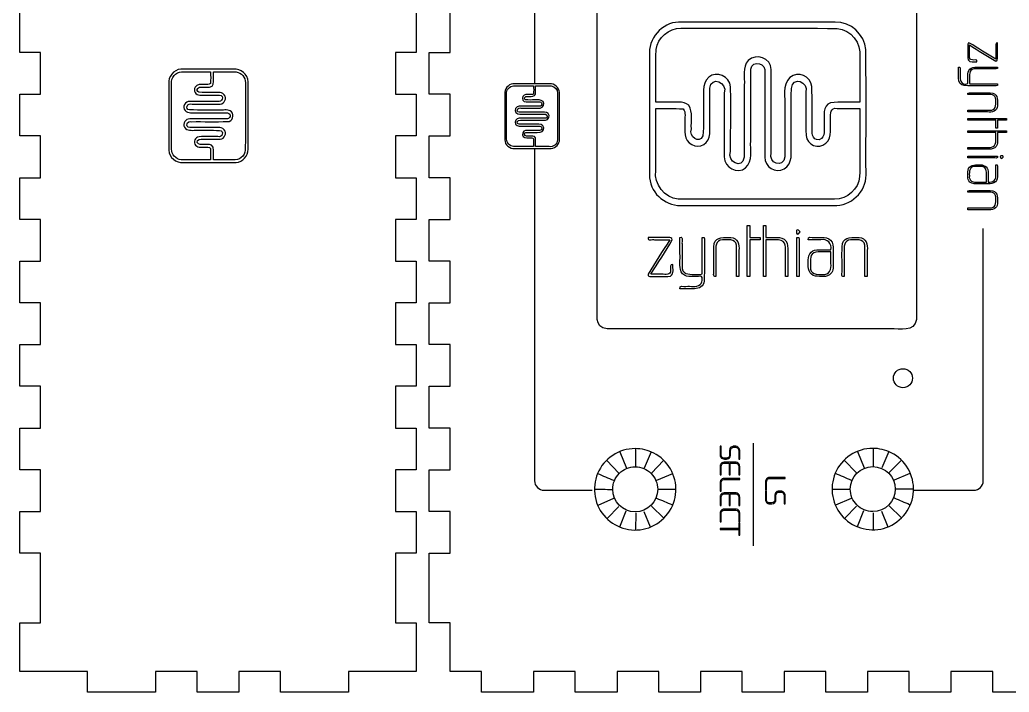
# Model space of a CAD drawing. Extents: x 0 to 409, y 11 to 177.
# Drawn here: x 0.1 to 142.2, y 11.1 to 107.8 of the extents above; entities that cross this region are included whole.
import ezdxf

# ---------------------------------------------------------------- set-up
doc = ezdxf.new("R2010")
doc.units = 0
doc.layers.add('Imprimir', color=7, linetype='CONTINUOUS')

msp = doc.modelspace()

# ---------------------------------------------------------------- linework, layer by layer
at = {"layer": 'Imprimir', "color": 7}
for points in [[(74.024604, 146.35799), (74.024604, 98.546559)], [(95.054346, 106.539725), (95.054875, 106.539944)], [(32.470476, 98.72397), (32.470474, 98.724123)], [(70.008845, 90.601889), (70.008673, 90.601891)], [(74.024519, 89.254149), (74.024519, 41.503297)], [(117.142935, 81.976483), (117.142845, 81.975953)], [(138.502824, 41.481252), (138.502824, 77.763615)], [(110.079428, 70.851084), (110.079549, 70.851007)], [(86.288877, 45.6645), (87.22256, 43.318585)], [(88.536989, 46.071736), (88.52458, 43.562626)], [(90.795737, 45.655641), (89.794548, 43.294862)], [(102.506142, 46.433797), (102.505888, 46.43394)], [(105.418033, 46.88793), (105.418033, 32.127239)], [(120.433412, 45.699028), (121.367095, 43.353113)], [(122.681524, 46.106264), (122.669115, 43.597154)], [(124.940272, 45.69017), (123.93908, 43.32939)], [(84.389492, 44.393148), (86.12591, 42.5989)], [(92.575033, 44.390523), (90.81035, 42.602681)], [(118.534027, 44.427676), (120.270445, 42.633428)], [(126.719565, 44.425051), (124.954882, 42.637209)], [(100.705547, 43.650121), (100.706341, 43.65065)], [(93.830333, 42.481859), (91.54899, 41.527893)], [(100.729693, 41.43101), (100.729693, 41.429687)], [(107.873459, 41.83953), (110.02831, 41.83953), (110.02831, 41.980068), (107.873459, 41.980068)], [(127.974868, 42.516387), (125.693525, 41.562421)], [(75.393733, 40.134139), (82.323466, 40.134139)], [(107.358122, 38.861152), (107.358122, 40.00488), (107.21761, 40.00488), (107.21761, 38.861152)], [(107.217639, 41.187652), (107.217639, 40.149339), (107.35818, 40.149339), (107.35818, 41.191544)], [(109.028926, 39.996924), (109.028955, 39.997064)], [(109.388063, 40.008772), (109.153838, 40.008772)], [(109.177254, 39.868265), (109.391958, 39.868265)], [(128.552646, 40.133729), (137.133552, 40.133729)], [(85.377197, 38.917315), (83.121947, 37.952459)], [(100.705547, 39.239178), (100.706341, 39.239707)], [(108.572184, 39.286652), (108.572184, 38.85726)], [(108.720538, 38.85726), (108.720538, 39.290544)], [(109.887742, 39.321773), (109.887742, 38.170259), (110.028254, 38.170259), (110.028254, 39.317881)], [(119.521732, 38.951843), (117.266482, 37.98699)], [(86.144219, 37.79804), (84.46766, 36.056545)], [(87.160047, 37.116749), (86.227042, 34.84274)], [(89.721343, 37.092629), (90.632939, 34.850976)], [(90.852212, 37.85305), (92.593538, 36.116886)], [(100.84163, 37.22893), (100.842953, 37.229459)], [(108.092028, 38.318582), (107.814864, 38.318582)], [(107.826572, 38.178045), (108.107657, 38.178045)], [(120.288751, 37.832568), (118.612195, 36.091073)], [(121.304582, 37.151277), (120.371576, 34.877268)], [(123.865878, 37.127158), (124.777474, 34.885507)], [(124.996747, 37.887578), (126.738073, 36.151414)], [(88.55764, 36.85705), (88.537055, 34.397507)], [(122.702172, 36.891578), (122.681587, 34.432035)]]:
    msp.add_lwpolyline(points, dxfattribs=at)
at = {"layer": 'Imprimir', "color": 5}
for points in [[(57.030289, 109.047371), (57.030289, 103.050037), (54.031623, 103.050037), (54.031623, 97.052705), (57.030289, 97.052705), (57.030289, 91.055371), (54.031623, 91.055371), (54.031623, 85.058034), (57.030289, 85.058034), (57.030289, 79.060719), (54.031623, 79.060719), (54.031623, 73.063374), (57.030289, 73.063374), (57.030289, 67.066029), (54.031623, 67.066029), (54.031623, 61.068711), (57.030289, 61.068711), (57.030289, 55.071366), (54.031623, 55.071366), (54.031623, 49.07405), (57.030289, 49.07405), (57.030289, 43.076705), (54.031623, 43.076705), (54.031623, 37.079363), (57.030289, 37.079363), (57.030289, 31.082055), (54.031623, 31.082055), (54.031623, 21.086494), (57.030289, 21.086494), (57.030289, 14.089588), (47.284621, 14.089588), (47.284621, 11.090933), (37.538954, 11.090933), (37.538954, 14.089588), (31.541619, 14.089588), (31.541619, 11.090933), (25.544285, 11.090933), (25.544285, 14.089588), (19.546951, 14.089588), (19.546951, 11.090933), (9.80128, 11.090933), (9.80128, 14.089588), (0.055614, 14.089588), (0.055614, 21.086494), (3.05428, 21.086494), (3.05428, 31.082055), (0.055614, 31.082055), (0.055614, 37.079363), (3.05428, 37.079363), (3.05428, 43.076705), (0.055614, 43.076705), (0.055614, 49.07405), (3.05428, 49.07405), (3.05428, 55.071366), (0.055614, 55.071366), (0.055614, 61.068711), (3.05428, 61.068711), (3.05428, 67.066029), (0.055614, 67.066029), (0.055614, 73.063374), (3.05428, 73.063374), (3.05428, 79.060719), (0.055614, 79.060719), (0.055614, 85.058034), (3.05428, 85.058034), (3.05428, 91.055371), (0.055614, 91.055371), (0.055614, 97.052705), (3.05428, 97.052705), (3.05428, 103.050037), (0.055614, 103.050037), (0.055614, 109.047371)], [(147.355473, 11.090509), (139.858779, 11.090509), (139.858779, 14.089164), (133.861455, 14.089164), (133.861455, 11.090509), (127.864105, 11.090509), (127.864105, 14.089164), (121.866787, 14.089164), (121.866787, 11.090509), (115.869434, 11.090509), (115.869434, 14.089164), (109.872084, 14.089164), (109.872084, 11.090509), (103.874763, 11.090509), (103.874763, 14.089164), (97.877416, 14.089164), (97.877416, 11.090509), (91.880092, 11.090509), (91.880092, 14.089164), (85.882739, 14.089164), (85.882739, 11.090509), (79.885392, 11.090509), (79.885392, 14.089164), (73.888071, 14.089164), (73.888071, 11.090509), (66.391375, 11.090509), (66.391375, 14.089164), (61.893397, 14.089164), (61.893397, 21.086071), (58.894707, 21.086071), (58.894707, 31.081632), (61.893397, 31.081632), (61.893397, 37.078969), (58.894707, 37.078969), (58.894707, 43.076306), (61.893397, 43.076306), (61.893397, 49.073643), (58.894707, 49.073643), (58.894707, 55.070982), (61.893397, 55.070982), (61.893397, 61.068322), (58.894707, 61.068322), (58.894707, 67.065659), (61.893397, 67.065659), (61.893397, 73.062998), (58.894707, 73.062998), (58.894707, 79.060338), (61.893397, 79.060338), (61.893397, 85.057677), (58.894707, 85.057677), (58.894707, 91.055017), (61.893397, 91.055017), (61.893397, 97.052351), (58.894707, 97.052351), (58.894707, 103.04969), (61.893397, 103.04969), (61.893397, 109.04703)]]:
    msp.add_lwpolyline(points, dxfattribs=at)
for points in [[(83.016077, 66.954412), (83.016077, 85.235647), (83.016077, 103.516878), (83.016077, 121.79811)], [(128.889278, 121.79811), (128.889278, 102.761176), (128.889278, 83.724243), (128.889278, 64.687311)], [(84.454635, 63.309218), (82.517266, 63.459883), (83.108152, 65.634072), (83.016077, 66.954412)], [(128.889278, 64.687311), (128.665317, 62.798662), (126.50338, 63.413895), (125.183643, 63.309218)], [(125.183643, 63.309218), (111.607309, 63.309218), (98.030972, 63.309218), (84.454635, 63.309218)], [(125.599378, 56.236607), (125.59938, 56.992508), (126.212195, 57.605286), (126.968139, 57.605286)], [(126.968139, 57.605286), (127.724072, 57.605273), (128.336873, 56.992498), (128.336873, 56.236607)], [(126.968139, 54.86793), (126.212195, 54.86793), (125.59938, 55.480705), (125.599378, 56.236607)], [(128.336873, 56.236607), (128.336871, 55.480716), (127.724072, 54.867944), (126.968139, 54.86793)], [(86.198226, 42.547933), (86.804828, 43.154501), (87.627558, 43.495268), (88.485424, 43.495266)], [(88.485424, 43.495266), (89.343291, 43.495266), (90.166021, 43.154501), (90.77262, 42.54793)], [(119.395393, 40.295416), (119.395399, 42.081719), (120.843569, 43.529796), (122.62997, 43.529794)], [(122.62997, 43.529794), (124.416362, 43.529781), (125.864514, 42.081705), (125.864519, 40.295416)], [(85.250843, 40.260861), (85.25084, 41.118678), (85.591624, 41.941362), (86.198226, 42.547933)], [(90.77262, 42.54793), (91.379223, 41.941362), (91.720006, 41.118678), (91.720003, 40.260861)], [(88.485424, 37.026478), (86.699021, 37.026476), (85.250851, 38.474556), (85.250843, 40.260861)], [(91.720003, 40.260861), (91.719998, 38.474556), (90.271828, 37.026476), (88.485424, 37.026478)], [(120.342771, 38.008344), (119.736171, 38.614912), (119.395388, 39.4376), (119.395393, 40.295416)], [(125.864519, 40.295416), (125.86453, 38.509113), (124.416373, 37.06102), (122.62997, 37.061006)], [(122.62997, 37.061006), (121.772103, 37.061006), (120.949373, 37.401774), (120.342771, 38.008344)]]:
    msp.add_open_spline(points, degree=3, dxfattribs=at)
at = {"layer": 'Imprimir', "color": 7}
for points in [[(94.734258, 107.42841), (92.292059, 107.371776), (90.296791, 105.018622), (90.542248, 102.60664)], [(117.236256, 107.437914), (109.735625, 107.437914), (102.234783, 107.447412), (94.734258, 107.428415)], [(121.632848, 103.470195), (121.446838, 105.671719), (119.447098, 107.479006), (117.236256, 107.437903)], [(91.481156, 103.474138), (91.715339, 105.196123), (93.315099, 106.572213), (95.054346, 106.539725)], [(95.054944, 106.539944), (102.540657, 106.527667), (110.027908, 106.564471), (117.512642, 106.521053)], [(117.512642, 106.521045), (119.508537, 106.372492), (120.997226, 104.386974), (120.757683, 102.434251)], [(136.273413, 104.14928), (136.297675, 103.437186), (136.218263, 102.714485), (136.326589, 102.010685)], [(136.518076, 104.420499), (136.351214, 104.487656), (136.245089, 104.285146), (136.273469, 104.149336)], [(136.516891, 102.935877), (136.516891, 103.336687), (136.516891, 103.737496), (136.516891, 104.138308)], [(136.516891, 104.138308), (137.782797, 103.367886), (139.01593, 102.529326), (140.301192, 101.799145)], [(140.307116, 102.083064), (139.040304, 102.855298), (137.798736, 103.674631), (136.518076, 104.420499)], [(140.550847, 104.436459), (140.12804, 104.546314), (140.370163, 103.991263), (140.307116, 103.741362)], [(140.550847, 102.825808), (140.550847, 103.36269), (140.550847, 103.899572), (140.550847, 104.436459)], [(90.542248, 102.60664), (90.557249, 96.751938), (90.512135, 90.895349), (90.565055, 85.041765)], [(91.439421, 95.927462), (91.464794, 98.442496), (91.387229, 100.962525), (91.481156, 103.474138)], [(108.027467, 100.618701), (108.045433, 102.251522), (105.823917, 103.038795), (104.732545, 101.903185)], [(120.757683, 102.434251), (120.757683, 100.265303), (120.757683, 98.09637), (120.757683, 95.927419)], [(121.655668, 85.90532), (121.640666, 91.760023), (121.685778, 97.616705), (121.632834, 103.470195)], [(136.942716, 101.982131), (136.398918, 101.916729), (136.531334, 102.581688), (136.516891, 102.935877)], [(140.301192, 101.799145), (140.730089, 101.90872), (140.4865, 102.486324), (140.550847, 102.825808)], [(140.307116, 103.741362), (140.307116, 103.188597), (140.307116, 102.635829), (140.307116, 102.083064)], [(104.732545, 101.903185), (103.845921, 100.9286), (104.258176, 99.532486), (104.162212, 98.339544)], [(105.102734, 100.643244), (105.315345, 102.091502), (107.491781, 101.46509), (107.106307, 100.141218)], [(134.941889, 100.955352), (135.371015, 101.084286), (135.140372, 100.55345), (135.197017, 100.309906)], [(134.941889, 99.361761), (134.941889, 99.892957), (134.941889, 100.424156), (134.941889, 100.955352)], [(136.326589, 102.010685), (136.579853, 101.568093), (137.153835, 101.766609), (137.574528, 101.720852)], [(136.783556, 100.825944), (137.425975, 101.062598), (138.134516, 100.913098), (138.808251, 100.955352)], [(137.574528, 101.720852), (137.704687, 102.148715), (137.189607, 101.931331), (136.942716, 101.982131)], [(138.808251, 100.955352), (139.391797, 100.955352), (139.975341, 100.955352), (140.558885, 100.955352)], [(140.558885, 100.955352), (140.662218, 100.543425), (140.105387, 100.791697), (139.863798, 100.724709)], [(23.182711, 100.664215), (22.150047, 100.58634), (21.356688, 99.5706), (21.468276, 98.553007)], [(21.864422, 98.883829), (21.928427, 99.746177), (22.786054, 100.389705), (23.62987, 100.286091)], [(30.772507, 100.674089), (28.242675, 100.667633), (25.712022, 100.68708), (23.182711, 100.66422)], [(23.62987, 100.286091), (24.914233, 100.286091), (26.198596, 100.286091), (27.482959, 100.286091)], [(27.482959, 100.286091), (27.467878, 99.721552), (27.514492, 99.149679), (27.457082, 98.59012)], [(27.684939, 98.224071), (28.008945, 98.590723), (27.844443, 99.122522), (27.88493, 99.570229)], [(27.88493, 100.28594), (28.97165, 100.275013), (30.060559, 100.308456), (31.145827, 100.267949)], [(27.88493, 99.570229), (27.88493, 99.808801), (27.88493, 100.047371), (27.88493, 100.28594)], [(32.855961, 98.862712), (32.831328, 99.917979), (31.814704, 100.780142), (30.772507, 100.674089)], [(31.145827, 100.267943), (31.889864, 100.166748), (32.484494, 99.4755), (32.470476, 98.72397)], [(102.190148, 98.145054), (102.081333, 99.604837), (100.174864, 100.508966), (99.05229, 99.498199)], [(99.22456, 97.92854), (99.385371, 99.775493), (101.791061, 98.773061), (101.282929, 97.261615)], [(105.091648, 90.348267), (105.09903, 93.779876), (105.076434, 97.21231), (105.102734, 100.643244)], [(107.106307, 100.141218), (107.113689, 96.104931), (107.091835, 92.06818), (107.117393, 88.032377)], [(108.036974, 88.657193), (108.030624, 92.644279), (108.050415, 96.631997), (108.027475, 100.618701)], [(113.860718, 98.161863), (113.772074, 99.649805), (111.828345, 100.508958), (110.722862, 99.469206)], [(110.938289, 97.901251), (111.105402, 99.687088), (113.469753, 98.890938), (112.996647, 97.34312)], [(135.197017, 100.309906), (135.250388, 99.788828), (135.049818, 99.180292), (135.402553, 98.744843)], [(136.274289, 98.927903), (136.316461, 99.582567), (136.078767, 100.443907), (136.783556, 100.825944)], [(137.158039, 100.706432), (136.410033, 100.573381), (136.510683, 99.744082), (136.513194, 99.17451)], [(139.863798, 100.724709), (138.962162, 100.713306), (138.057985, 100.748019), (137.158039, 100.706427)], [(21.468276, 98.553007), (21.46997, 95.382476), (21.464977, 92.211857), (21.470816, 89.041376)], [(21.856354, 89.179978), (21.861686, 92.414509), (21.845663, 95.649718), (21.864422, 98.883829)], [(25.795241, 97.356918), (25.217853, 97.601507), (25.762608, 98.236946), (26.220507, 98.070976)], [(26.625955, 98.473087), (26.141387, 98.46671), (25.515311, 98.56459), (25.243104, 98.052121)], [(26.220507, 98.070976), (26.707142, 98.105665), (27.244725, 97.969738), (27.684939, 98.224071)], [(27.45709, 98.59012), (27.248792, 98.380393), (26.899023, 98.508467), (26.625955, 98.473087)], [(32.470474, 98.724123), (32.465103, 95.489566), (32.481189, 92.254328), (32.462404, 89.020194)], [(32.858501, 89.13964), (32.856913, 92.380653), (32.861808, 95.621749), (32.855855, 98.862712)], [(70.924362, 98.539648), (70.210601, 98.485821), (69.662231, 97.783757), (69.739386, 97.080407)], [(70.014317, 97.309087), (70.05855, 97.905145), (70.651346, 98.349928), (71.234583, 98.278314)], [(76.170314, 98.546474), (74.421741, 98.541976), (72.672596, 98.55547), (70.924362, 98.539648)], [(71.234583, 98.278314), (72.12231, 98.278314), (73.010043, 98.278314), (73.897773, 98.278314)], [(73.897773, 98.278314), (73.887349, 97.888114), (73.919495, 97.492843), (73.879993, 97.106083)], [(74.175469, 98.278335), (74.926608, 98.270768), (75.679242, 98.293919), (76.429367, 98.265899)], [(74.175469, 97.78363), (74.175469, 97.948529), (74.175469, 98.113433), (74.175469, 98.278335)], [(77.610393, 97.294476), (77.59346, 98.023867), (76.890679, 98.619777), (76.170314, 98.546474)], [(76.429367, 98.265894), (76.943659, 98.195954), (77.354644, 97.71817), (77.344939, 97.198721)], [(99.05229, 99.498199), (97.945337, 98.491806), (98.382823, 96.894773), (98.292192, 95.571571)], [(102.193307, 88.839399), (102.176956, 91.940495), (102.289983, 95.047547), (102.190158, 98.145054)], [(104.162212, 98.339544), (104.147739, 94.897653), (104.191371, 91.453876), (104.14004, 88.013306)], [(110.722862, 99.469206), (109.522464, 98.365422), (110.101785, 96.581091), (109.971512, 95.15427)], [(113.904988, 92.483333), (113.880487, 94.375707), (113.957285, 96.273166), (113.860718, 98.161863)], [(135.76059, 98.302811), (135.24125, 98.362917), (134.914103, 98.86145), (134.941889, 99.361737)], [(135.402553, 98.744843), (135.672716, 98.472449), (136.486932, 98.329034), (136.274289, 98.927903)], [(139.87562, 98.284195), (138.504234, 98.296128), (137.130422, 98.260012), (135.76059, 98.302822)], [(136.513194, 99.17451), (136.550855, 98.898267), (136.359424, 98.392944), (136.811089, 98.530689)], [(136.811089, 98.530689), (138.060353, 98.530689), (139.309621, 98.530689), (140.558885, 98.530689)], [(140.558885, 98.530689), (140.67037, 98.109269), (140.126178, 98.343547), (139.87562, 98.284195)], [(25.243104, 98.052121), (24.93635, 97.568251), (25.355709, 96.914728), (25.915854, 96.93695)], [(27.731138, 97.324856), (27.086494, 97.342001), (26.434852, 97.287962), (25.795241, 97.356918)], [(25.915854, 96.93695), (26.860055, 96.920202), (27.805787, 96.948645), (28.7494, 96.922425)], [(29.427842, 96.996423), (28.992976, 97.47474), (28.302905, 97.285698), (27.731138, 97.324856)], [(28.7494, 96.922419), (29.547468, 96.852929), (29.11434, 95.813437), (28.461219, 96.033001)], [(28.843129, 95.640574), (29.47389, 95.687601), (29.864569, 96.511371), (29.427842, 96.996423)], [(69.739386, 97.080407), (69.739386, 94.888972), (69.736555, 92.697479), (69.742217, 90.506075)], [(70.008673, 90.601891), (70.012351, 92.837568), (70.001344, 95.073707), (70.014309, 97.309087)], [(72.349709, 96.734219), (72.137685, 96.399812), (72.427454, 95.948083), (72.814609, 95.963434)], [(72.731103, 96.253825), (72.332022, 96.422881), (72.708535, 96.862084), (73.025053, 96.747366)], [(73.30554, 97.025181), (72.970607, 97.020789), (72.53787, 97.088427), (72.349709, 96.734219)], [(73.025053, 96.747366), (73.361397, 96.771337), (73.732972, 96.677394), (74.037243, 96.853186)], [(73.880001, 97.106083), (73.736047, 96.961107), (73.494291, 97.049636), (73.30554, 97.025181)], [(74.037243, 96.853186), (74.261199, 97.106604), (74.147487, 97.474179), (74.175469, 97.78363)], [(77.345024, 97.198697), (77.341346, 94.96301), (77.352353, 92.72685), (77.339388, 90.491452)], [(77.613214, 90.573994), (77.613214, 92.814147), (77.616045, 95.05436), (77.610383, 97.294476)], [(99.190963, 91.370924), (99.229738, 93.55612), (99.163799, 95.744791), (99.22456, 97.92854)], [(101.282929, 97.261615), (101.290311, 94.190287), (101.268562, 91.118363), (101.294015, 88.047493)], [(110.914931, 90.022023), (110.930066, 92.648229), (110.884502, 95.276576), (110.938294, 97.901251)], [(112.996647, 97.34312), (113.020935, 95.272234), (112.946566, 93.19634), (113.036797, 91.128846)], [(136.2744, 97.030573), (136.17121, 97.442217), (136.728123, 97.193792), (136.969487, 97.260877)], [(138.943122, 97.030573), (138.053527, 97.030573), (137.163963, 97.030573), (136.2744, 97.030573)], [(136.969487, 97.260877), (137.937642, 97.239419), (138.912767, 97.306745), (139.875985, 97.22152)], [(140.292304, 96.318127), (140.284975, 97.068144), (139.488272, 97.059339), (138.943122, 97.030573)], [(139.875985, 97.22152), (140.691838, 96.998633), (140.566362, 96.046437), (140.543539, 95.389172)], [(24.47976, 96.028292), (23.831217, 96.044537), (23.358761, 95.213417), (23.805224, 94.704669)], [(24.465153, 94.798813), (23.663693, 94.8951), (24.189964, 95.903837), (24.822149, 95.64001)], [(28.461219, 96.033001), (27.134098, 96.029906), (25.806716, 96.039219), (24.47976, 96.028292)], [(24.822149, 95.64001), (26.162164, 95.647022), (27.504713, 95.598145), (28.843129, 95.64054)], [(71.822019, 95.335359), (71.373741, 95.346577), (71.047184, 94.772116), (71.35577, 94.420472)], [(74.573932, 95.338631), (73.656637, 95.33625), (72.739176, 95.342918), (71.822019, 95.335351)], [(74.069175, 96.23165), (73.623604, 96.24353), (73.173209, 96.206145), (72.731103, 96.253823)], [(72.814609, 95.963434), (73.467238, 95.951846), (74.120912, 95.971531), (74.773121, 95.95338)], [(75.241907, 96.004641), (74.941335, 96.335248), (74.464365, 96.204584), (74.069175, 96.23165)], [(74.773121, 95.953391), (75.324732, 95.905358), (75.025343, 95.186872), (74.573932, 95.338631)], [(74.837777, 95.067486), (75.273757, 95.099985), (75.54378, 95.669374), (75.241907, 96.004641)], [(93.095807, 95.927462), (92.543694, 95.927462), (91.991569, 95.927462), (91.439421, 95.927462)], [(96.2112, 95.464645), (95.362681, 96.214516), (94.131945, 95.833778), (93.095807, 95.927462)], [(96.565508, 92.075565), (96.48521, 93.201751), (96.799789, 94.445885), (96.2112, 95.464645)], [(98.292192, 95.571571), (98.252465, 94.079688), (98.377457, 92.57164), (98.218022, 91.09136)], [(116.547855, 95.819713), (115.356754, 95.38777), (115.682628, 93.934623), (115.631682, 92.925377)], [(120.757683, 95.927419), (119.355336, 95.883993), (117.935571, 96.030012), (116.547855, 95.819713)], [(140.543539, 95.389172), (140.543539, 94.634861), (139.748929, 94.424581), (139.13345, 94.505048)], [(139.718293, 94.766179), (140.435356, 94.910364), (140.303673, 95.764804), (140.292304, 96.318127)], [(23.805224, 94.704669), (24.23326, 94.236219), (24.912577, 94.428272), (25.473956, 94.387372)], [(28.927097, 94.789248), (27.43989, 94.795492), (25.95181, 94.776707), (24.465153, 94.798826)], [(25.473956, 94.387372), (26.956726, 94.384092), (28.439914, 94.393881), (29.922422, 94.382478)], [(30.466385, 94.542826), (30.045559, 94.926038), (29.44237, 94.747727), (28.927097, 94.789248)], [(29.922422, 94.382491), (30.548236, 94.290643), (30.277464, 93.35024), (29.705488, 93.516745)], [(29.91194, 93.119082), (30.617766, 93.111382), (30.957367, 94.071195), (30.466385, 94.542826)], [(71.811806, 94.485509), (71.257882, 94.552044), (71.621563, 95.249266), (72.05853, 95.066923)], [(71.35577, 94.420472), (71.651633, 94.096677), (72.121154, 94.229419), (72.509179, 94.201151)], [(74.895861, 94.47891), (73.867899, 94.483223), (72.839374, 94.470205), (71.811806, 94.485498)], [(72.05853, 95.066923), (72.984712, 95.071791), (73.912669, 95.03807), (74.837777, 95.067452)], [(72.509179, 94.201151), (73.534066, 94.198769), (74.559205, 94.205675), (75.583894, 94.197764)], [(75.960182, 94.308579), (75.669114, 94.573374), (75.252149, 94.450251), (74.895861, 94.47891)], [(75.583894, 94.197767), (76.016435, 94.134267), (75.829345, 93.484246), (75.43396, 93.599377)], [(75.576557, 93.324504), (76.064218, 93.319133), (76.299351, 93.982621), (75.960182, 94.308579)], [(91.440114, 94.997634), (92.7466, 94.962661), (94.070067, 95.07022), (95.365054, 94.93815)], [(91.440114, 86.080551), (91.440114, 89.052917), (91.440114, 92.025291), (91.440114, 94.997634)], [(95.365054, 94.93815), (95.850469, 94.456164), (95.554054, 93.646698), (95.635934, 93.014706)], [(109.971512, 95.15427), (109.968363, 92.786998), (110.03258, 90.417633), (109.985985, 88.051565)], [(116.561997, 93.566315), (116.492158, 94.247323), (116.552498, 95.249276), (117.508409, 94.998036)], [(117.508409, 94.998036), (118.591534, 94.998036), (119.674672, 94.998036), (120.757818, 94.998036)], [(120.757818, 94.998036), (120.745541, 91.739483), (120.782318, 88.47933), (120.739112, 85.221716)], [(136.2744, 94.751878), (137.422194, 94.760874), (138.57143, 94.733543), (139.718293, 94.766166)], [(136.2744, 94.505048), (136.2744, 94.587326), (136.2744, 94.669603), (136.2744, 94.751884)], [(139.13345, 94.505048), (138.180413, 94.505048), (137.227408, 94.505048), (136.2744, 94.505048)], [(24.473226, 93.512035), (23.879123, 93.53307), (23.407914, 92.844844), (23.733363, 92.320794)], [(24.481745, 92.272597), (23.72683, 92.349065), (24.098133, 93.334537), (24.743387, 93.114737)], [(29.705488, 93.516745), (27.961431, 93.513623), (26.217128, 93.523016), (24.473226, 93.512035)], [(24.743387, 93.114737), (26.466207, 93.117621), (28.189272, 93.108969), (29.91194, 93.119076)], [(29.415285, 91.95406), (28.938344, 92.472757), (28.16733, 92.222427), (27.550835, 92.278749)], [(71.817505, 93.596104), (71.406859, 93.610656), (71.081149, 93.134957), (71.306092, 92.772739)], [(71.823233, 92.739391), (71.301412, 92.792268), (71.558118, 93.473414), (72.004113, 93.321488)], [(71.306092, 92.772739), (71.530869, 92.372782), (72.028881, 92.475575), (72.411743, 92.461928)], [(75.43396, 93.599377), (74.228476, 93.596996), (73.022852, 93.603716), (71.817505, 93.596096)], [(73.944543, 92.743707), (73.237527, 92.7445), (72.529885, 92.72545), (71.823233, 92.739394)], [(72.004113, 93.321488), (73.194902, 93.32334), (74.385884, 93.317493), (75.576557, 93.324504)], [(72.411743, 92.461928), (73.196088, 92.45743), (73.981077, 92.471003), (74.764966, 92.454969)], [(75.233247, 92.519306), (74.903589, 92.877819), (74.370681, 92.7048), (73.944543, 92.743707)], [(74.764966, 92.454959), (75.298326, 92.405045), (75.060548, 91.698909), (74.598276, 91.8402)], [(74.842799, 91.582154), (75.287185, 91.608641), (75.54378, 92.189145), (75.233247, 92.519306)], [(95.635934, 93.014706), (95.650725, 91.893264), (95.42417, 90.444343), (96.610167, 89.814335)], [(114.929378, 90.522757), (113.790391, 90.360758), (113.884173, 91.714856), (113.904988, 92.483333)], [(115.631682, 92.925377), (115.560046, 92.10496), (115.929537, 90.887065), (114.929378, 90.522757)], [(115.874578, 90.012016), (116.897221, 90.914258), (116.470306, 92.369869), (116.561997, 93.566315)], [(136.274315, 93.322999), (136.274315, 93.411126), (136.274315, 93.499253), (136.274315, 93.587378)], [(136.274315, 93.587378), (138.135842, 93.587378), (139.9974, 93.587378), (141.858931, 93.587378)], [(140.304152, 93.322999), (138.960865, 93.322999), (137.617602, 93.322999), (136.274315, 93.322999)], [(140.304152, 92.193963), (140.304152, 92.570315), (140.304152, 92.946661), (140.304152, 93.323012)], [(141.858931, 93.322999), (141.425599, 93.322999), (140.992244, 93.322999), (140.558914, 93.322999)], [(140.558914, 93.322999), (140.558914, 92.941895), (140.558914, 92.560792), (140.558914, 92.179689)], [(141.858931, 93.587378), (141.858931, 93.499253), (141.858931, 93.411126), (141.858931, 93.322999)], [(23.733363, 92.320794), (24.058555, 91.742142), (24.779061, 91.890859), (25.332991, 91.871116)], [(27.550835, 92.278749), (26.5279, 92.279807), (25.504105, 92.252449), (24.481745, 92.272584)], [(25.332991, 91.871116), (26.467745, 91.864634), (27.603471, 91.884266), (28.737602, 91.861009)], [(28.737602, 91.861017), (29.509254, 91.788799), (29.165243, 90.767155), (28.496461, 90.971567)], [(28.850407, 90.598192), (29.493361, 90.636541), (29.864569, 91.476389), (29.415285, 91.95406)], [(72.742306, 91.82824), (72.335435, 91.804692), (72.131566, 91.273417), (72.408751, 90.980701)], [(72.561281, 91.262977), (72.512902, 91.603146), (72.91732, 91.575135), (73.146833, 91.568922)], [(73.278854, 91.05322), (73.033824, 91.074625), (72.670085, 90.964265), (72.561281, 91.262977)], [(74.598276, 91.8402), (73.979778, 91.83295), (73.359788, 91.855148), (72.742306, 91.82824)], [(73.146833, 91.568922), (73.712012, 91.576251), (74.278718, 91.553312), (74.842799, 91.582151)], [(74.143283, 90.779593), (74.01428, 91.135334), (73.580273, 91.038007), (73.278854, 91.05322)], [(98.218022, 91.09136), (97.651967, 89.755129), (96.181397, 91.015816), (96.565508, 92.075565)], [(96.610167, 89.814335), (97.729836, 89.104421), (99.242353, 90.074651), (99.190963, 91.370924)], [(113.036797, 91.128846), (113.115614, 89.766536), (114.894482, 89.083924), (115.874578, 90.012016)], [(136.2744, 91.542379), (136.2744, 91.630507), (136.2744, 91.718634), (136.2744, 91.806761)], [(136.2744, 91.806761), (138.135955, 91.806761), (139.997484, 91.806761), (141.859042, 91.806761)], [(140.304266, 91.542379), (138.960979, 91.542379), (137.617687, 91.542379), (136.2744, 91.542379)], [(140.558914, 92.179689), (140.478743, 92.189188), (140.360543, 92.160639), (140.304152, 92.19395)], [(140.304266, 90.990424), (140.304266, 91.17441), (140.304266, 91.358393), (140.304266, 91.542379)], [(140.559028, 91.542379), (140.551117, 91.053958), (140.579348, 90.56381), (140.53421, 90.076992)], [(141.859042, 91.542379), (141.425713, 91.542379), (140.992355, 91.542379), (140.559028, 91.542379)], [(141.859042, 91.806761), (141.859042, 91.718634), (141.859042, 91.630507), (141.859042, 91.542379)], [(25.811227, 90.954277), (25.22261, 90.920174), (24.927636, 90.151605), (25.328602, 89.728078)], [(25.328602, 89.728078), (25.718426, 89.286182), (26.347344, 89.470673), (26.864299, 89.431049)], [(25.549521, 90.13642), (25.479516, 90.62858), (26.064629, 90.588056), (26.396711, 90.579066)], [(26.587736, 89.832949), (26.233224, 89.863937), (25.706951, 89.704242), (25.549521, 90.13642)], [(28.496461, 90.971567), (27.601624, 90.961116), (26.704618, 90.99321), (25.811227, 90.95429)], [(26.396711, 90.579066), (27.214388, 90.589702), (28.034319, 90.556497), (28.850407, 90.598195)], [(27.838355, 89.437087), (27.651713, 89.951757), (27.023803, 89.810933), (26.587736, 89.832949)], [(69.742206, 90.506075), (69.759139, 89.776685), (70.461891, 89.180777), (71.182254, 89.25408)], [(70.97807, 89.52785), (70.440113, 89.573128), (69.998661, 90.061684), (70.008845, 90.601889)], [(72.408751, 90.980701), (72.678213, 90.675271), (73.112953, 90.802776), (73.470286, 90.775394)], [(73.470286, 90.775394), (73.673676, 90.79627), (73.972925, 90.778252), (73.897887, 90.492735)], [(73.897887, 90.492735), (73.897887, 90.169247), (73.897887, 89.845754), (73.897887, 89.522264)], [(74.175469, 89.52228), (74.162505, 89.941108), (74.206105, 90.365137), (74.143283, 90.779593)], [(77.339383, 90.491452), (77.29501, 89.895351), (76.702015, 89.450739), (76.118805, 89.52228)], [(76.428211, 89.260906), (77.085722, 89.316458), (77.625485, 89.913702), (77.613214, 90.573994)], [(104.357308, 86.48635), (105.441456, 87.476982), (104.996993, 89.049068), (105.091648, 90.348267)], [(109.874251, 86.320018), (111.213408, 87.072617), (110.869235, 88.740111), (110.914931, 90.022023)], [(139.472842, 89.41184), (139.785913, 89.413163), (140.141214, 89.555165), (140.236676, 89.881217)], [(140.534202, 90.076992), (140.500042, 89.7198), (140.310359, 89.340318), (139.942194, 89.233898)], [(140.236676, 89.881217), (140.345507, 90.240806), (140.290865, 90.620428), (140.304266, 90.990424)], [(21.470815, 89.041376), (21.495442, 87.986104), (22.512074, 87.123946), (23.554271, 87.230002)], [(23.258614, 87.626109), (22.480293, 87.691625), (21.84164, 88.398468), (21.856349, 89.180018)], [(26.864299, 89.431049), (27.158543, 89.461267), (27.591467, 89.435124), (27.482946, 89.02212)], [(27.482946, 89.02212), (27.482946, 88.554093), (27.482946, 88.086066), (27.482946, 87.618042)], [(27.88493, 87.61801), (27.866197, 88.223967), (27.929221, 88.837451), (27.838355, 89.437087)], [(32.462407, 89.020194), (32.398227, 88.157758), (31.540289, 87.514511), (30.696479, 87.61801)], [(31.14407, 87.239876), (32.095353, 87.320248), (32.876255, 88.184335), (32.858501, 89.13964)], [(73.897887, 89.522264), (72.924681, 89.525889), (71.950995, 89.514935), (70.97807, 89.527847)], [(71.182254, 89.25408), (72.930832, 89.258551), (74.68, 89.245084), (76.428211, 89.260906)], [(76.118805, 89.52228), (75.471025, 89.52228), (74.823249, 89.52228), (74.175469, 89.52228)], [(104.140037, 88.013306), (103.917271, 86.158608), (101.582784, 87.376316), (102.193307, 88.839399)], [(109.985985, 88.051565), (109.80896, 86.304352), (107.528267, 87.163893), (108.036974, 88.657193)], [(136.2744, 89.408623), (137.340528, 89.410475), (138.406799, 89.404416), (139.472842, 89.411851)], [(136.2744, 88.155297), (137.7026, 88.155297), (139.130828, 88.155297), (140.559028, 88.155297)], [(136.2744, 87.898815), (136.2744, 87.98431), (136.2744, 88.069802), (136.2744, 88.155297)], [(136.274485, 89.153864), (136.274485, 89.238776), (136.274543, 89.323763), (136.274455, 89.408628)], [(138.702238, 89.153864), (137.892986, 89.153864), (137.083737, 89.153864), (136.274485, 89.153864)], [(139.942194, 89.233898), (139.541054, 89.108292), (139.115678, 89.168024), (138.702238, 89.153864)], [(140.559028, 88.155297), (140.689129, 87.738912), (140.19312, 87.948681), (139.956723, 87.898815)], [(141.163334, 87.815032), (140.345845, 88.33864), (141.96277, 88.343088), (141.163334, 87.815032)], [(27.482946, 87.618042), (26.074917, 87.623307), (24.66622, 87.607432), (23.258614, 87.626112)], [(23.554271, 87.230002), (26.084102, 87.236457), (28.614756, 87.217011), (31.14407, 87.239871)], [(30.696479, 87.61801), (29.759296, 87.61801), (28.822113, 87.61801), (27.88493, 87.61801)], [(101.294015, 88.047493), (101.256402, 86.546511), (103.179912, 85.453134), (104.357308, 86.48635)], [(107.117393, 88.032377), (107.068684, 86.657409), (108.661441, 85.566849), (109.874251, 86.320018)], [(139.956723, 87.898815), (138.729262, 87.898815), (137.501831, 87.898815), (136.2744, 87.898815)], [(136.311439, 86.130769), (136.437904, 86.882), (137.244868, 86.950602), (137.857468, 86.907948)], [(137.327296, 86.677644), (136.578753, 86.740197), (136.455761, 85.915655), (136.513139, 85.350092)], [(138.865883, 86.295514), (138.551571, 86.849309), (137.850023, 86.633652), (137.327296, 86.677644)], [(137.857468, 86.907948), (138.467055, 87.003002), (139.193961, 86.668172), (139.197122, 85.973789)], [(140.304322, 86.907948), (140.733222, 87.03679), (140.50227, 86.505766), (140.559084, 86.262502)], [(140.304322, 85.526439), (140.304322, 85.986941), (140.304322, 86.447443), (140.304322, 86.907948)], [(94.68535, 81.994781), (92.689579, 82.142879), (91.200317, 84.127733), (91.440114, 86.080551)], [(117.463639, 81.083649), (119.905836, 81.14028), (121.901096, 83.493352), (121.655668, 85.90532)], [(136.595453, 84.430969), (136.125905, 84.859637), (136.284753, 85.568032), (136.311439, 86.130769)], [(136.513139, 85.350092), (136.366364, 84.612376), (137.114314, 84.335682), (137.708381, 84.430969)], [(138.971359, 84.430969), (138.932288, 85.051388), (139.066876, 85.699136), (138.865883, 86.295514)], [(139.197122, 85.973789), (139.207547, 85.45969), (139.199927, 84.945219), (139.201911, 84.430969)], [(139.201917, 84.430969), (139.873985, 84.293746), (140.45265, 84.8407), (140.304322, 85.526439)], [(140.559084, 86.262502), (140.524413, 85.590291), (140.736071, 84.68431), (140.022704, 84.299085)], [(90.565068, 85.041765), (90.745286, 82.6519), (93.095985, 80.815814), (95.450985, 81.074142)], [(120.739114, 85.221716), (120.587511, 83.420481), (118.951703, 81.942388), (117.142935, 81.976483)], [(137.835185, 84.184137), (137.414296, 84.202181), (136.927172, 84.099145), (136.595681, 84.430969)], [(137.708381, 84.430969), (138.129383, 84.430969), (138.550359, 84.430969), (138.971359, 84.430969)], [(140.022704, 84.299085), (139.319579, 84.085167), (138.563279, 84.223972), (137.835185, 84.184137)], [(136.2744, 82.984942), (136.17121, 83.396586), (136.728123, 83.148163), (136.969487, 83.215246)], [(138.943122, 82.984942), (138.053527, 82.984942), (137.163963, 82.984942), (136.2744, 82.984942)], [(136.969487, 83.215246), (137.937642, 83.193788), (138.912767, 83.261117), (139.875985, 83.175889)], [(140.292304, 82.272578), (140.284975, 83.022642), (139.488246, 83.013662), (138.943122, 82.984942)], [(139.875985, 83.175889), (140.691698, 82.953057), (140.566418, 82.00107), (140.543539, 81.343882)], [(117.142845, 81.975882), (109.657208, 81.988132), (102.170005, 81.951355), (94.68535, 81.994773)], [(95.450985, 81.074142), (102.788516, 81.074142), (110.126227, 81.064644), (117.463639, 81.083641)], [(140.543539, 81.343882), (140.543539, 80.589568), (139.748929, 80.379288), (139.13345, 80.459756)], [(139.718293, 80.720863), (140.435441, 80.864759), (140.303644, 81.719321), (140.292304, 82.272578)], [(136.2744, 80.706588), (137.422194, 80.715558), (138.57143, 80.688279), (139.718293, 80.720849)], [(136.2744, 80.459756), (136.2744, 80.542036), (136.2744, 80.624311), (136.2744, 80.706591)], [(139.13345, 80.459756), (138.180413, 80.459756), (137.227408, 80.459756), (136.2744, 80.459756)], [(112.171311, 77.268262), (111.484021, 76.195223), (111.478179, 78.317607), (112.171311, 77.268262)], [(104.59448, 70.850896), (104.59448, 73.294352), (104.59448, 75.737848), (104.59448, 78.181305)], [(104.59448, 78.181305), (104.710159, 78.181305), (104.825834, 78.181305), (104.94151, 78.181305)], [(104.94151, 78.181305), (104.94151, 77.612514), (104.94151, 77.043686), (104.94151, 76.474893)], [(106.931621, 70.851007), (106.931621, 73.294501), (106.931621, 75.737957), (106.931621, 78.181453)], [(106.931621, 78.181453), (107.0473, 78.181453), (107.162976, 78.181453), (107.278652, 78.181453)], [(107.278652, 78.181453), (107.278652, 77.612659), (107.278652, 77.043832), (107.278652, 76.475041)], [(90.353901, 76.464302), (90.209703, 75.909322), (90.938265, 76.227137), (91.266288, 76.144383)], [(92.468049, 76.464302), (91.763337, 76.464302), (91.058616, 76.464302), (90.353901, 76.464302)], [(93.442983, 76.144383), (92.429341, 74.481556), (91.353878, 72.851869), (90.374851, 71.17086)], [(90.745252, 71.169301), (91.75651, 72.830943), (92.857217, 74.449558), (93.815654, 76.136602)], [(91.266288, 76.144383), (91.991852, 76.144383), (92.717419, 76.144383), (93.442983, 76.144383)], [(93.815654, 76.136602), (93.671829, 76.699585), (92.91366, 76.379841), (92.468049, 76.464302)], [(94.923224, 76.474858), (95.463926, 76.610492), (95.138039, 75.879591), (95.225963, 75.562483)], [(94.923224, 74.17696), (94.923224, 74.942926), (94.923224, 75.708892), (94.923224, 76.474858)], [(95.225963, 75.562483), (95.240912, 74.378985), (95.195403, 73.192157), (95.24996, 72.01088)], [(98.105865, 76.474858), (98.659027, 76.621192), (98.351509, 75.90688), (98.429421, 75.577998)], [(98.105865, 71.555471), (98.105865, 73.195266), (98.105865, 74.835064), (98.105865, 76.474858)], [(98.429421, 75.577998), (98.413758, 73.777905), (98.461137, 71.974629), (98.404974, 70.176577)], [(99.772645, 71.763383), (99.800796, 73.034193), (99.712436, 74.314149), (99.824305, 75.578477)], [(99.824305, 75.578477), (100.11687, 76.64937), (101.366725, 76.484669), (102.22946, 76.454716)], [(101.010106, 76.124942), (100.025626, 76.115311), (100.037186, 75.069564), (100.074942, 74.353993)], [(103.047205, 75.371488), (102.857948, 76.312711), (101.736401, 76.139862), (101.010106, 76.124942)], [(102.22946, 76.454716), (103.219578, 76.454716), (103.495594, 75.411704), (103.389967, 74.60382)], [(103.065956, 70.851007), (103.054155, 72.357614), (103.090006, 73.866106), (103.047197, 75.371488)], [(106.423476, 76.140491), (105.929478, 76.140491), (105.435479, 76.140491), (104.941476, 76.140491)], [(104.94151, 76.474893), (105.44175, 76.474893), (105.941987, 76.474893), (106.442227, 76.474893)], [(104.94151, 76.140491), (104.94151, 74.377284), (104.94151, 72.614109), (104.94151, 70.850896)], [(106.442227, 76.474893), (106.429739, 76.369663), (106.46723, 76.214514), (106.423468, 76.140491)], [(107.278652, 76.475041), (107.919758, 76.464669), (108.563127, 76.501698), (109.202127, 76.442458)], [(108.003155, 76.140642), (107.761651, 76.140642), (107.520153, 76.140642), (107.278652, 76.140642)], [(107.278652, 76.140642), (107.278652, 74.377427), (107.278652, 72.61422), (107.278652, 70.851007)], [(109.459101, 76.051919), (108.987103, 76.194778), (108.488808, 76.123053), (108.003155, 76.140642)], [(109.202127, 76.442458), (109.67098, 76.397629), (110.169095, 76.148638), (110.308782, 75.665384)], [(110.07521, 75.04931), (110.073358, 75.460245), (109.887081, 75.926618), (109.459101, 76.051919)], [(110.308782, 75.665384), (110.473654, 75.13884), (110.395247, 74.580489), (110.413834, 74.037808)], [(111.724675, 76.475041), (112.271231, 76.645819), (111.995884, 75.994748), (112.061337, 75.684453)], [(111.724675, 70.851007), (111.724675, 72.725673), (111.724675, 74.600375), (111.724675, 76.475041)], [(112.061337, 75.684453), (112.061337, 74.073281), (112.061337, 72.462145), (112.061337, 70.851007)], [(113.361957, 76.140732), (113.192838, 76.70371), (113.889861, 76.400561), (114.209174, 76.475134)], [(115.175334, 76.140732), (114.570875, 76.140732), (113.966416, 76.140732), (113.361957, 76.140732)], [(114.209174, 76.475134), (115.09152, 76.429631), (116.280718, 76.707451), (116.786374, 75.771083)], [(116.613257, 74.69371), (116.79338, 75.575868), (116.075444, 76.335428), (115.175334, 76.140732)], [(116.786374, 75.771083), (117.067163, 74.84815), (116.884966, 73.855425), (116.937253, 72.899726)], [(118.209002, 71.763383), (118.237201, 73.034193), (118.148799, 74.314149), (118.260664, 75.578477)], [(118.260664, 75.578477), (118.553153, 76.649187), (119.802746, 76.484746), (120.665372, 76.454716)], [(119.44636, 76.124942), (118.461819, 76.115311), (118.473609, 75.069524), (118.511304, 74.353993)], [(121.483157, 75.371488), (121.294276, 76.31282), (120.17257, 76.139827), (119.44636, 76.124942)], [(120.665372, 76.454716), (121.655491, 76.454716), (121.931504, 75.411704), (121.82588, 74.60382)], [(121.501908, 70.851007), (121.490134, 72.357614), (121.525906, 73.866106), (121.483149, 75.371488)], [(95.093084, 71.519329), (94.782457, 72.362575), (94.978691, 73.292612), (94.923224, 74.17696)], [(100.074942, 74.353993), (100.074942, 73.186307), (100.074942, 72.018659), (100.074942, 70.851007)], [(103.389967, 74.60382), (103.389967, 73.35286), (103.389967, 72.101934), (103.389967, 70.851007)], [(110.079549, 70.851007), (110.077168, 72.250415), (110.085053, 73.650008), (110.07521, 75.04931)], [(110.413834, 74.037808), (110.413834, 72.97558), (110.413834, 71.913349), (110.413834, 70.851116)], [(113.361957, 72.928958), (113.237185, 73.7291), (113.676689, 74.683243), (114.588142, 74.687394)], [(114.165838, 74.252607), (113.438927, 73.840037), (113.721999, 72.919181), (113.664254, 72.233048)], [(116.613257, 74.391056), (115.798891, 74.339771), (114.948652, 74.516434), (114.165838, 74.252607)], [(114.588142, 74.687394), (115.262946, 74.701073), (115.93825, 74.691257), (116.613257, 74.693718)], [(116.613257, 72.733266), (116.613257, 73.285873), (116.613257, 73.838447), (116.613257, 74.391056)], [(118.511304, 74.353993), (118.511304, 73.186307), (118.511304, 72.018659), (118.511304, 70.851007)], [(121.82588, 74.60382), (121.82588, 73.35286), (121.82588, 72.101934), (121.82588, 70.851007)], [(93.918424, 72.557567), (93.356806, 72.728417), (93.642151, 72.052314), (93.575468, 71.728244)], [(93.53799, 70.919511), (94.118941, 71.251949), (93.858363, 72.005363), (93.918424, 72.557567)], [(114.382084, 70.899627), (113.396011, 71.065624), (113.305968, 72.124854), (113.361957, 72.928958)], [(115.406808, 71.16438), (116.375143, 70.971718), (116.738334, 71.953489), (116.613257, 72.733266)], [(116.937253, 72.899726), (116.913546, 72.347263), (117.048812, 71.707863), (116.613257, 71.272743)], [(90.374851, 71.17086), (90.286697, 70.951835), (90.552511, 70.812537), (90.730771, 70.849788)], [(92.323576, 71.169301), (91.797465, 71.169301), (91.27136, 71.169301), (90.745252, 71.169301)], [(93.575468, 71.728244), (93.661315, 71.014451), (92.788483, 71.188259), (92.323576, 71.169301)], [(97.584474, 70.850862), (96.725153, 70.906218), (95.594554, 70.594216), (95.093084, 71.519329)], [(95.249968, 72.01088), (95.424612, 71.029043), (96.513158, 71.161155), (97.26078, 71.164454)], [(97.26078, 71.164454), (97.623379, 71.213883), (98.286673, 70.962609), (98.105865, 71.555471)], [(97.824758, 69.70661), (98.182306, 70.061231), (98.370551, 71.129976), (97.584474, 70.850862)], [(100.074942, 70.851007), (99.534618, 70.715557), (99.860701, 71.446571), (99.772645, 71.763383)], [(113.664254, 72.233048), (113.582146, 71.250502), (114.664445, 71.089064), (115.406808, 71.16438)], [(116.613257, 71.272425), (116.050587, 70.656089), (115.12074, 70.864599), (114.382084, 70.899627)], [(118.511304, 70.851007), (117.970972, 70.715557), (118.297063, 71.446571), (118.209002, 71.763383)], [(90.730851, 70.849714), (91.665555, 70.881577), (92.614173, 70.777324), (93.53799, 70.919511)], [(95.770441, 69.436825), (96.454415, 69.506884), (97.253182, 69.243611), (97.824758, 69.70661)], [(98.404982, 70.176577), (98.326088, 69.494886), (97.671707, 69.065469), (97.015025, 69.10194)], [(103.389967, 70.851007), (103.281969, 70.851007), (103.173974, 70.851007), (103.065972, 70.851007)], [(104.94151, 70.850896), (104.825834, 70.850896), (104.710159, 70.850896), (104.59448, 70.850896)], [(107.278652, 70.851007), (107.162976, 70.851007), (107.0473, 70.851007), (106.931621, 70.851007)], [(110.413834, 70.851116), (110.302373, 70.851116), (110.19082, 70.851193), (110.079428, 70.851084)], [(112.061337, 70.851007), (111.949116, 70.851007), (111.836896, 70.851007), (111.724675, 70.851007)], [(121.82588, 70.851007), (121.717882, 70.851007), (121.609887, 70.851007), (121.501884, 70.851007)], [(94.923224, 69.10194), (94.753988, 69.665214), (95.450766, 69.362475), (95.770441, 69.436825)], [(97.014985, 69.10194), (96.317731, 69.10194), (95.620478, 69.10194), (94.923224, 69.10194)], [(88.48339, 46.112132), (86.182695, 46.14398), (83.964148, 44.66492), (83.092496, 42.538503)], [(88.48339, 46.112132), (86.182695, 46.14398), (83.964148, 44.66492), (83.092496, 42.538503)], [(91.146889, 45.471941), (90.326665, 45.893478), (89.405394, 46.113543), (88.48339, 46.112132)], [(91.146889, 45.471941), (90.326665, 45.893478), (89.405394, 46.113543), (88.48339, 46.112132)], [(100.694572, 46.441753), (100.697403, 46.024008), (100.691476, 45.606148), (100.697403, 45.18849)], [(100.835113, 46.441753), (100.788258, 46.441753), (100.741401, 46.441753), (100.694572, 46.441753)], [(100.835113, 45.479381), (100.835113, 45.800173), (100.835113, 46.120962), (100.835113, 46.441753)], [(102.095525, 46.067114), (102.02545, 45.84254), (102.055832, 45.605471), (102.049146, 45.374217)], [(102.505888, 46.43394), (102.311891, 46.403671), (102.144327, 46.258677), (102.095525, 46.067114)], [(102.130389, 44.944598), (102.22701, 45.158193), (102.190534, 45.396278), (102.197839, 45.623272)], [(102.197839, 45.623272), (102.203475, 45.769592), (102.176964, 45.925106), (102.2423, 46.06116)], [(102.2423, 46.06116), (102.318492, 46.200654), (102.461375, 46.307562), (102.62516, 46.304519)], [(102.631055, 46.445648), (102.589222, 46.445703), (102.546991, 46.441705), (102.506142, 46.433794)], [(102.62516, 46.304519), (102.813882, 46.29973), (103.022437, 46.33583), (103.184105, 46.213402)], [(103.248452, 46.34023), (103.070054, 46.47349), (102.839864, 46.441499), (102.631055, 46.445648)], [(103.184105, 46.213402), (103.351277, 46.087563), (103.371729, 45.864488), (103.365043, 45.671286)], [(103.502479, 45.86398), (103.502592, 46.053432), (103.402985, 46.232727), (103.248452, 46.34023)], [(103.365043, 45.671286), (103.365043, 45.316557), (103.365043, 44.961833), (103.365043, 44.607106)], [(103.505582, 44.607106), (103.502751, 45.026063), (103.50926, 45.445134), (103.502486, 45.86398)], [(122.627924, 46.14666), (120.32723, 46.178508), (118.10868, 44.699448), (117.237031, 42.573031)], [(122.627924, 46.14666), (120.32723, 46.178508), (118.10868, 44.699448), (117.237031, 42.573031)], [(125.291424, 45.506469), (124.4712, 45.928006), (123.549931, 46.148071), (122.627924, 46.14666)], [(125.291424, 45.506469), (124.4712, 45.928006), (123.549931, 46.148071), (122.627924, 46.14666)], [(128.471612, 39.994894), (128.617231, 42.248451), (127.310362, 44.500486), (125.291424, 45.506469)], [(128.471612, 39.994894), (128.617231, 42.248451), (127.310362, 44.500486), (125.291424, 45.506469)], [(94.327078, 39.960366), (94.472696, 42.213923), (93.165827, 44.465956), (91.146889, 45.471941)], [(94.327078, 39.960366), (94.472696, 42.213923), (93.165827, 44.465956), (91.146889, 45.471941)], [(100.697392, 45.18849), (100.693715, 44.971141), (100.827102, 44.762199), (101.021155, 44.667417)], [(101.250419, 44.155398), (101.023637, 44.147223), (100.806988, 43.998217), (100.738411, 43.778301)], [(100.914044, 44.936189), (100.805663, 45.095939), (100.84194, 45.297068), (100.835113, 45.479381)], [(101.320462, 44.755428), (101.166382, 44.745268), (100.996925, 44.796838), (100.914044, 44.936189)], [(101.021155, 44.667417), (101.198767, 44.588714), (101.396686, 44.622309), (101.584956, 44.614919)], [(102.556299, 44.158219), (102.121025, 44.158219), (101.685609, 44.16105), (101.250419, 44.155388)], [(101.878196, 44.842029), (101.715792, 44.72293), (101.50834, 44.762649), (101.320462, 44.755428)], [(101.584956, 44.614919), (101.810664, 44.606743), (102.042629, 44.730801), (102.130389, 44.944598)], [(102.049146, 45.374217), (102.05367, 45.186149), (102.040679, 44.966373), (101.878196, 44.842029)], [(103.151297, 44.103379), (102.963252, 44.185074), (102.755036, 44.150826), (102.556299, 44.158219)], [(103.502875, 43.546621), (103.488482, 43.774494), (103.373703, 44.013759), (103.151297, 44.103379)], [(103.365043, 44.607106), (103.411898, 44.607106), (103.458727, 44.607106), (103.505582, 44.607106)], [(100.70628, 43.65074), (100.684267, 43.48755), (100.698951, 43.321905), (100.694427, 43.157562)], [(100.694432, 43.157562), (100.694432, 42.887377), (100.694432, 42.617164), (100.694432, 42.346979)], [(100.738411, 43.778301), (100.723753, 43.736693), (100.713011, 43.69356), (100.705547, 43.650121)], [(100.834944, 42.346979), (100.834944, 42.753752), (100.832113, 43.160695), (100.837775, 43.567354)], [(100.837765, 43.567354), (100.844538, 43.771813), (100.990691, 43.967639), (101.197188, 44.00366)], [(101.197188, 44.00366), (101.354173, 44.029324), (101.514349, 44.012973), (101.672829, 44.017762)], [(101.672829, 44.017765), (101.786711, 44.017765), (101.900596, 44.017765), (102.014478, 44.017765)], [(102.014478, 44.017765), (102.014478, 43.460864), (102.014478, 42.903993), (102.014478, 42.347093)], [(102.155016, 44.021659), (102.416832, 44.018828), (102.678899, 44.025893), (102.940543, 44.017982)], [(102.155016, 42.343145), (102.155016, 42.902639), (102.155016, 43.462161), (102.155016, 44.021659)], [(102.940543, 44.01799), (103.121677, 44.009523), (103.288031, 43.882195), (103.334124, 43.705183)], [(103.334124, 43.705183), (103.38431, 43.53531), (103.358942, 43.356661), (103.365154, 43.182134)], [(103.365154, 43.182134), (103.365154, 42.90117), (103.365154, 42.620183), (103.365154, 42.339195)], [(103.505696, 42.339195), (103.505696, 42.74165), (103.508527, 43.144219), (103.502865, 43.546621)], [(74.024519, 41.503297), (74.024519, 40.747279), (74.637347, 40.134139), (75.393733, 40.134139)], [(83.092496, 42.538503), (82.182396, 40.449523), (82.653611, 37.854545), (84.248387, 36.224957)], [(83.092496, 42.538503), (82.182396, 40.449523), (82.653611, 37.854545), (84.248387, 36.224957)], [(83.059352, 42.542115), (83.871366, 42.199762), (84.603069, 41.895211), (85.386759, 41.554296)], [(100.729693, 41.429656), (100.674712, 41.25843), (100.700327, 41.07558), (100.694572, 40.898425)], [(100.694432, 42.346979), (100.74126, 42.346979), (100.788115, 42.346979), (100.834944, 42.346979)], [(100.793785, 41.575385), (100.767269, 41.529769), (100.746592, 41.48094), (100.729693, 41.43101)], [(101.287882, 41.831716), (101.095601, 41.828885), (100.887808, 41.754791), (100.793785, 41.575385)], [(100.837905, 41.149316), (100.84608, 41.338655), (100.897174, 41.567713), (101.092781, 41.647484)], [(101.092781, 41.647484), (101.264495, 41.7153), (101.45223, 41.683846), (101.632152, 41.69118)], [(103.505217, 41.831716), (102.766122, 41.831716), (102.026945, 41.834547), (101.287882, 41.831716)], [(101.632152, 41.69118), (102.256516, 41.69118), (102.88088, 41.69118), (103.505217, 41.69118)], [(102.014478, 42.347093), (102.061306, 42.347093), (102.108161, 42.344262), (102.155016, 42.343151)], [(103.365154, 42.339195), (103.412012, 42.339195), (103.458838, 42.339195), (103.505696, 42.339195)], [(103.505217, 41.69118), (103.505217, 41.738035), (103.505217, 41.784861), (103.505217, 41.831716)], [(107.252789, 41.578007), (107.22156, 41.488216), (107.217639, 41.441363), (107.217639, 41.187652)], [(107.873459, 41.980068), (107.529948, 41.980068), (107.350364, 41.866866), (107.252789, 41.578007)], [(107.35818, 41.191544), (107.35818, 41.667767), (107.510427, 41.83953), (107.873459, 41.83953)], [(117.237031, 42.573031), (116.326931, 40.484051), (116.798146, 37.889073), (118.392922, 36.259486)], [(117.237031, 42.573031), (116.326931, 40.484051), (116.798146, 37.889073), (118.392922, 36.259486)], [(117.203884, 42.576643), (118.015901, 42.234291), (118.747601, 41.929739), (119.531294, 41.588826)], [(137.133552, 40.133729), (137.88997, 40.133729), (138.502824, 40.736857), (138.502824, 41.481252)], [(82.626785, 40.261306), (83.508025, 40.261335), (84.267654, 40.261306), (85.122237, 40.25313)], [(90.427572, 34.741494), (92.621634, 35.487077), (94.239937, 37.642153), (94.327078, 39.960366)], [(90.427572, 34.741494), (92.621634, 35.487077), (94.239937, 37.642153), (94.327078, 39.960366)], [(91.80268, 40.288021), (92.608855, 40.28805), (93.458784, 40.297599), (94.240588, 40.288021)], [(100.694572, 40.898425), (100.694572, 40.599271), (100.694572, 40.300144), (100.694572, 40.000988)], [(100.694572, 40.000988), (100.741401, 40.000988), (100.788258, 40.000988), (100.835084, 40.000988)], [(100.835084, 40.000988), (100.837915, 40.383755), (100.831698, 40.766636), (100.837915, 41.149316)], [(109.028955, 39.997064), (108.751796, 39.938533), (108.611284, 39.766771), (108.576134, 39.407641)], [(108.818116, 39.700421), (108.907908, 39.817518), (109.017221, 39.868265), (109.177254, 39.868265)], [(109.153838, 40.008772), (109.110904, 40.008772), (109.067941, 40.004829), (109.028926, 39.996918)], [(109.868221, 39.817518), (109.74328, 39.950241), (109.606659, 40.008772), (109.388063, 40.008772)], [(109.391958, 39.868265), (109.708159, 39.868265), (109.887742, 39.6809), (109.887742, 39.321773)], [(110.028254, 39.317881), (110.028254, 39.57159), (109.989213, 39.684795), (109.868221, 39.817518)], [(116.771319, 40.295834), (117.652559, 40.295863), (118.412189, 40.295834), (119.266772, 40.287658)], [(124.572107, 34.776025), (126.766169, 35.521605), (128.384472, 37.676681), (128.471612, 39.994894)], [(124.572107, 34.776025), (126.766169, 35.521605), (128.384472, 37.676681), (128.471612, 39.994894)], [(125.947215, 40.322549), (126.75339, 40.322578), (127.603319, 40.332127), (128.38512, 40.322549)], [(91.572292, 38.978982), (92.315136, 38.665797), (93.054511, 38.367199), (93.771148, 38.054549)], [(100.70628, 39.2398), (100.684267, 39.07661), (100.698951, 38.910968), (100.694427, 38.746624)], [(100.694432, 38.746624), (100.694432, 38.476437), (100.694432, 38.206226), (100.694432, 37.936042)], [(100.738411, 39.367361), (100.723753, 39.325752), (100.713011, 39.28262), (100.705547, 39.239178)], [(101.250419, 39.744456), (101.023637, 39.73628), (100.806988, 39.587275), (100.738411, 39.367361)], [(100.834944, 37.936042), (100.834944, 38.342815), (100.832113, 38.749757), (100.837775, 39.156414)], [(100.837765, 39.156414), (100.844538, 39.360873), (100.990691, 39.556699), (101.197188, 39.59272)], [(101.197188, 39.59272), (101.354173, 39.618384), (101.514349, 39.602033), (101.672829, 39.606822)], [(102.556299, 39.747279), (102.121025, 39.747279), (101.685609, 39.75011), (101.250419, 39.744448)], [(101.672829, 39.606825), (101.786711, 39.606825), (101.900596, 39.606825), (102.014478, 39.606825)], [(102.014478, 39.606825), (102.014478, 39.049927), (102.014478, 38.493053), (102.014478, 37.936155)], [(102.155016, 39.610717), (102.416832, 39.607886), (102.678899, 39.61495), (102.940543, 39.607039)], [(102.155016, 37.932205), (102.155016, 38.491698), (102.155016, 39.051223), (102.155016, 39.610717)], [(103.151297, 39.692438), (102.963252, 39.774129), (102.755036, 39.739886), (102.556299, 39.747279)], [(102.940543, 39.607049), (103.121677, 39.598583), (103.288031, 39.471223), (103.334124, 39.294243)], [(103.502875, 39.135681), (103.488482, 39.363553), (103.373703, 39.602819), (103.151297, 39.692438)], [(103.334124, 39.294243), (103.384339, 39.12437), (103.358942, 38.945721), (103.365154, 38.771191)], [(103.365154, 38.771191), (103.365154, 38.490233), (103.365154, 38.209245), (103.365154, 37.928258)], [(103.505696, 37.928258), (103.505696, 38.330713), (103.508527, 38.733282), (103.502865, 39.135681)], [(107.21761, 38.861152), (107.21761, 38.603548), (107.248838, 38.509867), (107.362043, 38.373221)], [(107.420606, 38.525467), (107.377643, 38.595735), (107.358122, 38.677708), (107.358122, 38.861152)], [(107.814864, 38.318582), (107.623576, 38.318582), (107.506476, 38.381036), (107.420606, 38.525467)], [(108.572184, 38.85726), (108.572184, 38.490346), (108.408229, 38.318582), (108.092028, 38.318582)], [(108.107657, 38.178045), (108.4785, 38.178045), (108.720538, 38.42397), (108.720538, 38.85726)], [(108.576134, 39.407641), (108.572192, 39.368631), (108.572192, 39.329589), (108.572192, 39.286652)], [(108.720538, 39.290544), (108.720538, 39.544285), (108.728449, 39.587219), (108.818116, 39.700421)], [(125.716826, 39.01351), (126.459671, 38.700328), (127.199046, 38.401727), (127.915683, 38.089079)], [(100.694432, 37.936042), (100.74126, 37.936042), (100.788115, 37.936042), (100.834944, 37.936042)], [(100.842897, 37.229496), (100.739088, 37.128451), (100.694686, 36.984076), (100.696575, 36.841765)], [(100.837116, 36.832203), (100.832883, 37.049325), (101.007418, 37.252036), (101.225424, 37.271893)], [(101.253012, 37.41776), (101.096249, 37.413527), (100.943749, 37.350228), (100.84163, 37.22893)], [(101.225424, 37.271893), (101.42814, 37.288244), (101.632208, 37.276682), (101.835543, 37.280359)], [(102.54352, 37.420583), (102.113379, 37.417752), (101.683098, 37.423679), (101.253012, 37.417752)], [(101.835543, 37.280354), (102.210873, 37.277523), (102.586372, 37.28345), (102.961588, 37.277523)], [(102.014478, 37.936155), (102.061306, 37.936155), (102.108161, 37.933324), (102.155016, 37.932213)], [(103.060831, 37.403938), (102.890161, 37.43322), (102.715938, 37.4155), (102.54352, 37.42058)], [(102.961588, 37.277533), (103.184558, 37.265416), (103.377399, 37.060043), (103.363321, 36.83474)], [(103.501042, 36.867347), (103.498211, 37.119792), (103.310513, 37.356464), (103.060831, 37.403938)], [(103.365154, 37.928258), (103.412012, 37.928258), (103.458838, 37.928258), (103.505696, 37.928258)], [(107.362043, 38.373221), (107.479142, 38.236608), (107.611868, 38.178045), (107.826572, 38.178045)], [(84.248387, 36.224957), (85.782796, 34.573479), (88.310776, 33.970469), (90.427572, 34.741494)], [(84.248387, 36.224957), (85.782796, 34.573479), (88.310776, 33.970469), (90.427572, 34.741494)], [(100.696575, 36.841765), (100.692342, 36.428472), (100.696575, 36.015071), (100.693744, 35.601755)], [(100.693754, 35.601755), (100.740583, 35.601755), (100.787438, 35.601755), (100.834296, 35.601755)], [(100.834296, 35.601755), (100.837127, 36.011883), (100.831465, 36.422125), (100.837127, 36.832203)], [(103.363321, 36.83474), (103.366152, 36.421053), (103.363585, 36.007314), (103.363321, 35.593603)], [(103.363321, 35.593603), (103.41015, 35.593603), (103.457005, 35.593603), (103.503862, 35.593603)], [(103.503862, 35.593603), (103.501031, 36.018175), (103.50754, 36.442887), (103.501031, 36.867347)], [(118.392922, 36.259486), (119.92733, 34.608007), (122.45531, 34.004997), (124.572107, 34.776025)], [(118.392922, 36.259486), (119.92733, 34.608007), (122.45531, 34.004997), (124.572107, 34.776025)], [(103.364676, 34.625898), (102.474633, 34.625898), (101.584617, 34.625898), (100.694572, 34.625898)], [(100.694572, 34.625898), (100.694572, 34.579072), (100.694572, 34.532217), (100.694572, 34.485388)], [(100.694572, 34.485388), (101.584617, 34.485388), (102.474633, 34.485388), (103.364676, 34.485388)], [(103.505217, 35.453432), (103.458388, 35.453432), (103.411533, 35.453432), (103.364676, 35.453432)], [(103.364676, 35.453432), (103.364676, 35.177578), (103.364676, 34.901752), (103.364676, 34.625898)], [(103.364676, 34.485388), (103.364676, 34.208237), (103.364676, 33.931086), (103.364676, 33.653932)], [(103.505217, 33.653932), (103.505217, 34.253764), (103.505217, 34.853598), (103.505217, 35.453432)], [(103.364676, 33.653932), (103.411533, 33.653932), (103.458388, 33.653932), (103.505217, 33.653932)]]:
    msp.add_open_spline(points, degree=3, dxfattribs=at)

doc.saveas('drawing.dxf')
